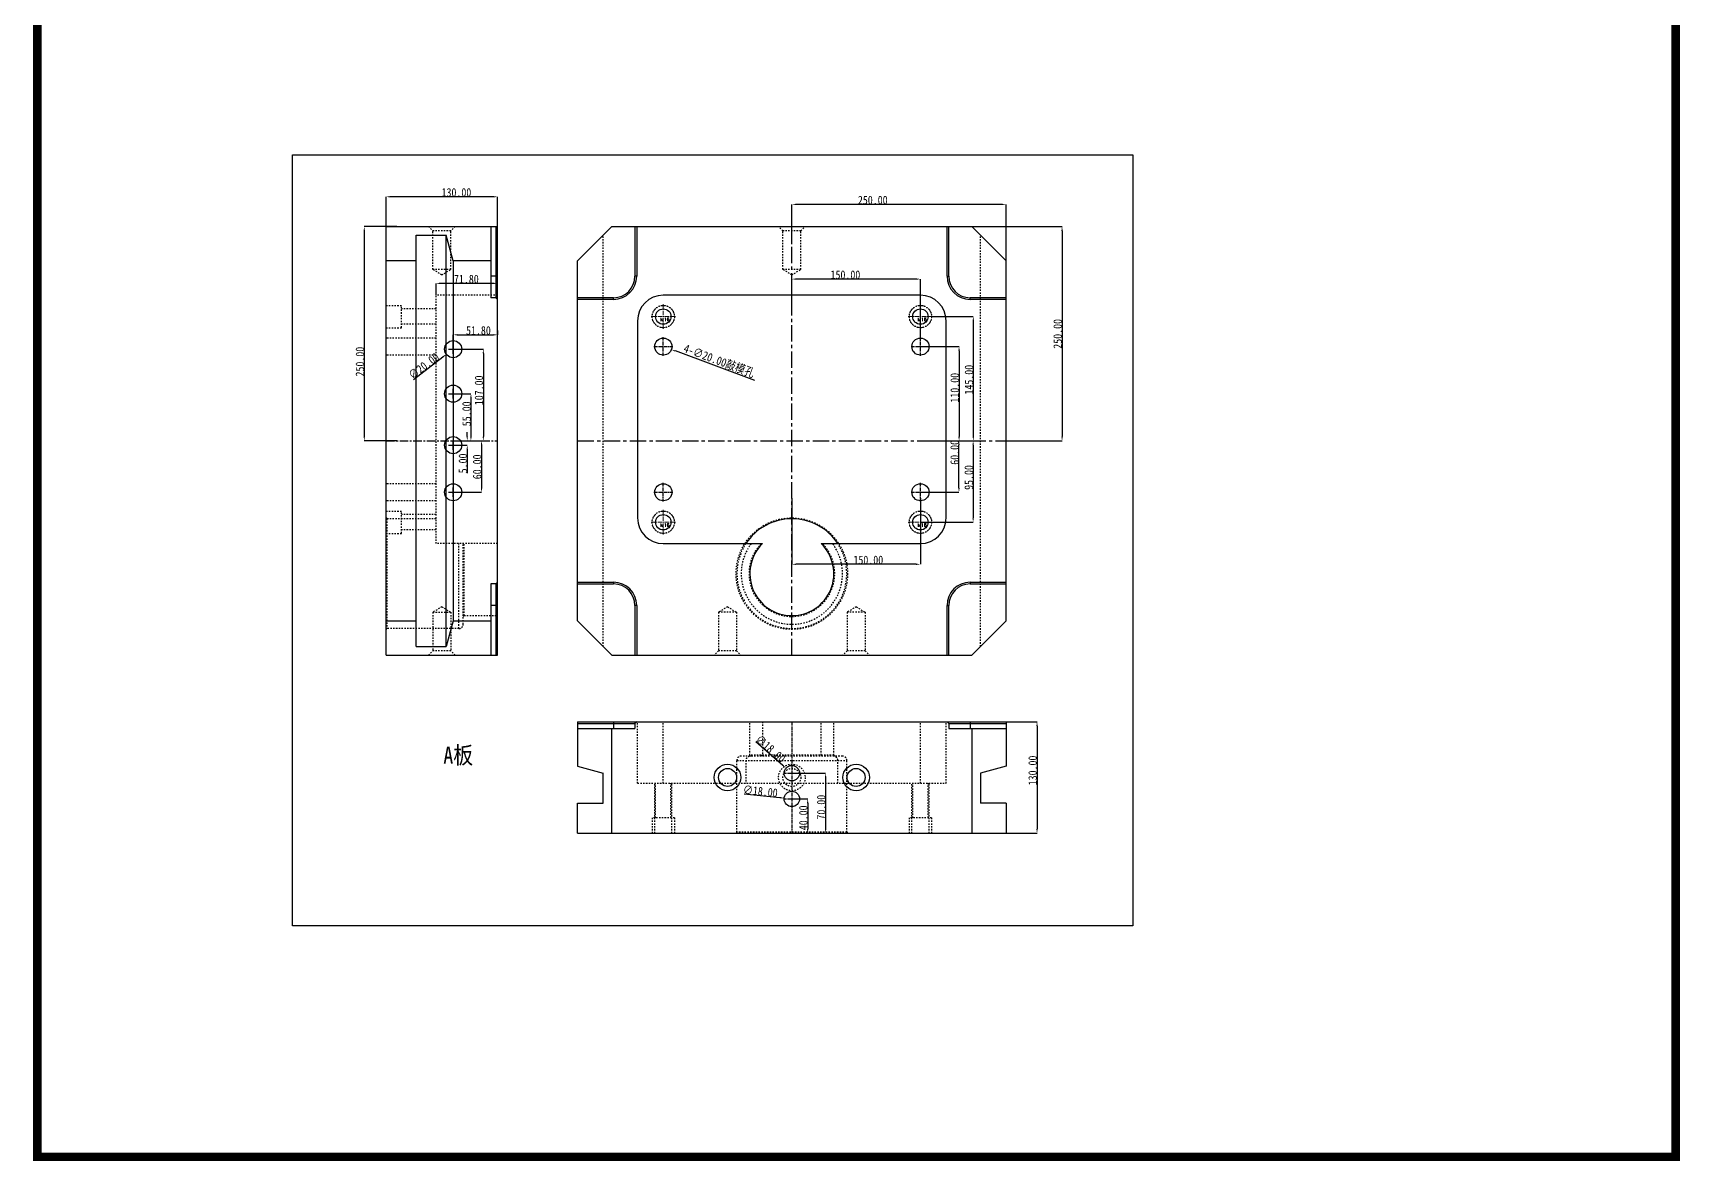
# Model space of a CAD drawing. Header units: millimetres. Extents: x 2667 to 4588, y -8940 to -2822.
# Drawn here: x 2667 to 4588, y -8940 to -7624 of the extents above; entities that cross this region are included whole.
import ezdxf

# ---------------------------------------------------------------- set-up
doc = ezdxf.new("R2010")
doc.units = ezdxf.units.MM
doc.header["$LTSCALE"] = 16.335
doc.header["$PDMODE"] = 3
doc.header["$PDSIZE"] = 8
doc.linetypes.add('CENTER', pattern=[0.6, 0.375, -0.075, 0.075, -0.075])
doc.linetypes.add('HIDDEN', pattern=[0.2, 0.1, -0.1])
doc.layers.get('0').update_dxf_attribs({"linetype": 'CONTINUOUS'})
doc.layers.get('Defpoints').update_dxf_attribs({"linetype": 'CONTINUOUS'})
doc.layers.add('DEFAULT_2', color=8, linetype='HIDDEN')
doc.layers.add('screw', color=33, linetype='CONTINUOUS', lineweight=13)
doc.styles.get("Standard").update_dxf_attribs({"font": 'txt', "width": 0.85})
doc.styles.add('TXT', font='txt.shx', dxfattribs={"bigfont": 'gbcbig.shx'})
doc.dimstyles.new('mold', dxfattribs={"dimtxt": 10, "dimasz": 5, "dimexe": 0, "dimexo": 0, "dimgap": 0, "dimtad": 1, "dimzin": 1, "dimdsep": 46, "dimtxsty": 'Standard', "dimcen": 0, "dimclrd": 4, "dimclre": 4, "dimclrt": 6, "dimazin": 0, "dimtfac": 1, "dimtofl": 0, "dimtmove": 0, "dimatfit": 3, "dimfxl": 0, "dimarcsym": 0})

# ---------------------------------------------------------------- blocks, each defined once
blk = doc.blocks.new('*D474')
at = {"color": 4, "linetype": 'Continuous', "lineweight": -2}
for p, q in [((3712.6, -8427.8), (3838.1, -8427.8)), ((3838.1, -8432.8), (3838.1, -8552.8)), ((3733.3, -8557.8), (3838.1, -8557.8))]:
    blk.add_line(p, q, dxfattribs=at)
at = {"color": 4}
for points in [[(3837.3, -8432.8), (3839, -8432.8), (3838.1, -8427.8)], [(3837.3, -8552.8), (3839, -8552.8), (3838.1, -8557.8)]]:
    blk.add_solid(points, dxfattribs=at)
at = {"layer": 'Defpoints', "color": 0}
for p in [(3712.6, -8427.8), (3733.3, -8557.8), (3838.1, -8557.8)]:
    blk.add_point(p, dxfattribs=at)
at = {"color": 6, "insert": (3833.1, -8484.6), "char_height": 10, "attachment_point": 5, "rotation": 90}
blk.add_mtext('130.00', dxfattribs=at)
blk = doc.blocks.new('*D475')
at = {"color": 4, "lineweight": -2}
blk.add_line((3510.1, -8451), (3541.6, -8478.6), dxfattribs=at)
at = {"color": 4}
blk.add_solid([(3542.1, -8478), (3541, -8479.2), (3545.3, -8481.9)], dxfattribs=at)
at = {"layer": 'Defpoints', "color": 0}
for p in [(3545.3, -8481.9), (3558.9, -8493.7)]:
    blk.add_point(p, dxfattribs=at)
at = {"color": 6, "insert": (3527.3, -8459.4), "char_height": 10, "attachment_point": 5, "rotation": 318.7905}
blk.add_mtext('∅18.00', dxfattribs=at)
blk = doc.blocks.new('*D476')
at = {"color": 4, "lineweight": -2}
blk.add_line((3496.6, -8512), (3538.2, -8516.3), dxfattribs=at)
at = {"color": 4}
blk.add_solid([(3538.3, -8515.5), (3538.1, -8517.2), (3543.2, -8516.9)], dxfattribs=at)
at = {"layer": 'Defpoints', "color": 0}
for p in [(3543.2, -8516.9), (3561.1, -8518.7)]:
    blk.add_point(p, dxfattribs=at)
at = {"color": 6, "insert": (3515.4, -8508.9), "char_height": 10, "attachment_point": 5, "rotation": 354.0104}
blk.add_mtext('∅18.00', dxfattribs=at)
blk = doc.blocks.new('*D477')
at = {"color": 4, "lineweight": -2}
for p, q in [((3552.1, -8517.8), (3570.6, -8517.8)), ((3570.6, -8522.8), (3570.6, -8552.8)), ((3556.8, -8557.8), (3570.6, -8557.8))]:
    blk.add_line(p, q, dxfattribs=at)
at = {"color": 4}
for points in [[(3569.7, -8522.8), (3571.4, -8522.8), (3570.6, -8517.8)], [(3569.7, -8552.8), (3571.4, -8552.8), (3570.6, -8557.8)]]:
    blk.add_solid(points, dxfattribs=at)
at = {"layer": 'Defpoints', "color": 0}
for p in [(3552.1, -8517.8), (3556.8, -8557.8), (3570.6, -8557.8)]:
    blk.add_point(p, dxfattribs=at)
at = {"color": 6, "insert": (3565.6, -8539.9), "char_height": 10, "attachment_point": 5, "rotation": 90}
blk.add_mtext('40.00', dxfattribs=at)
blk = doc.blocks.new('*D478')
at = {"color": 4, "lineweight": -2}
for p, q in [((3552.1, -8487.8), (3591.5, -8487.8)), ((3591.5, -8492.8), (3591.5, -8552.8)), ((3556.8, -8557.8), (3591.5, -8557.8))]:
    blk.add_line(p, q, dxfattribs=at)
at = {"color": 4}
for points in [[(3590.7, -8492.8), (3592.4, -8492.8), (3591.5, -8487.8)], [(3590.7, -8552.8), (3592.4, -8552.8), (3591.5, -8557.8)]]:
    blk.add_solid(points, dxfattribs=at)
at = {"layer": 'Defpoints', "color": 0}
for p in [(3552.1, -8487.8), (3556.8, -8557.8), (3591.5, -8557.8)]:
    blk.add_point(p, dxfattribs=at)
at = {"color": 6, "insert": (3586.5, -8527.5), "char_height": 10, "attachment_point": 5, "rotation": 90}
blk.add_mtext('70.00', dxfattribs=at)
blk = doc.blocks.new('*D479')
at = {"color": 4, "lineweight": -2}
blk.add_line((3508.8, -8029.5), (3416.2, -7995.1), dxfattribs=at)
at = {"color": 4}
blk.add_solid([(3416.5, -7994.4), (3415.9, -7995.9), (3411.5, -7993.4)], dxfattribs=at)
at = {"layer": 'Defpoints', "color": 0}
for p in [(3392.7, -7986.5), (3411.5, -7993.4)]:
    blk.add_point(p, dxfattribs=at)
at = {"color": 6, "insert": (3467.2, -8007), "char_height": 10, "attachment_point": 5, "rotation": 339.6554}
blk.add_mtext('4-∅20.00{\\fSimSun|b0|i0|c134|p2;敲模孔}', dxfattribs=at)
blk = doc.blocks.new('screw_m16_i')
at = {"layer": 'screw', "color": 1, "linetype": 'CENTER', "ltscale": 0.808571}
for p, q in [((-14.3, 0), (14.3, 0)), ((0, -14.3), (0, 14.3))]:
    blk.add_line(p, q, dxfattribs=at)
at = {"layer": 'screw', "color": 8, "linetype": 'HIDDEN', "ltscale": 0.808571}
blk.add_circle((0, 0), 13, dxfattribs=at)
at = {"layer": 'screw', "color": 33}
blk.add_circle((0, 0), 9, dxfattribs=at)
at = {"layer": 'screw', "color": 6, "style": 'TXT'}
blk.add_text('M16', height=3.9, dxfattribs=at).set_placement((-3.38, -5.2))
blk = doc.blocks.new('*D480')
at = {"color": 4, "linetype": 'Continuous', "lineweight": -2}
for p, q in [((3700.7, -7849.9), (3867.3, -7849.9)), ((3867.3, -7854.9), (3867.3, -8094.9)), ((3802.1, -8099.9), (3867.3, -8099.9))]:
    blk.add_line(p, q, dxfattribs=at)
at = {"color": 4}
for points in [[(3866.5, -7854.9), (3868.2, -7854.9), (3867.3, -7849.9)], [(3866.5, -8094.9), (3868.2, -8094.9), (3867.3, -8099.9)]]:
    blk.add_solid(points, dxfattribs=at)
at = {"layer": 'Defpoints', "color": 0}
for p in [(3700.7, -7849.9), (3802.1, -8099.9), (3867.3, -8099.9)]:
    blk.add_point(p, dxfattribs=at)
at = {"color": 6, "insert": (3862.3, -7975.1), "char_height": 10, "attachment_point": 5, "rotation": 90}
blk.add_mtext('250.00', dxfattribs=at)
blk = doc.blocks.new('*D481')
at = {"color": 4, "linetype": 'Continuous', "lineweight": -2}
for p, q in [((3702.1, -7989.9), (3747.2, -7989.9)), ((3747.2, -7994.9), (3747.2, -8094.9)), ((3702.1, -8099.9), (3747.2, -8099.9))]:
    blk.add_line(p, q, dxfattribs=at)
at = {"color": 4}
for points in [[(3746.3, -7994.9), (3748, -7994.9), (3747.2, -7989.9)], [(3746.3, -8094.9), (3748, -8094.9), (3747.2, -8099.9)]]:
    blk.add_solid(points, dxfattribs=at)
at = {"layer": 'Defpoints', "color": 0}
for p in [(3702.1, -7989.9), (3702.1, -8099.9), (3747.2, -8099.9)]:
    blk.add_point(p, dxfattribs=at)
at = {"color": 6, "insert": (3742.2, -8038), "char_height": 10, "attachment_point": 5, "rotation": 90}
blk.add_mtext('110.00', dxfattribs=at)
blk = doc.blocks.new('*D482')
at = {"color": 4, "linetype": 'Continuous', "lineweight": -2}
for p, q in [((3716.4, -7954.9), (3763.8, -7954.9)), ((3763.8, -7959.9), (3763.8, -8094.9)), ((3716.4, -8099.9), (3763.8, -8099.9))]:
    blk.add_line(p, q, dxfattribs=at)
at = {"color": 4}
for points in [[(3762.9, -7959.9), (3764.6, -7959.9), (3763.8, -7954.9)], [(3762.9, -8094.9), (3764.6, -8094.9), (3763.8, -8099.9)]]:
    blk.add_solid(points, dxfattribs=at)
at = {"layer": 'Defpoints', "color": 0}
for p in [(3716.4, -7954.9), (3716.4, -8099.9), (3763.8, -8099.9)]:
    blk.add_point(p, dxfattribs=at)
at = {"color": 6, "insert": (3758.8, -8028.6), "char_height": 10, "attachment_point": 5, "rotation": 90}
blk.add_mtext('145.00', dxfattribs=at)
blk = doc.blocks.new('*D483')
at = {"color": 4, "linetype": 'Continuous', "lineweight": -2}
for p, q in [((3552.1, -7941.8), (3552.1, -7911.2)), ((3697.1, -7911.2), (3557.1, -7911.2)), ((3702.1, -7983.6), (3702.1, -7911.2))]:
    blk.add_line(p, q, dxfattribs=at)
at = {"color": 4}
for points in [[(3557.1, -7910.3), (3557.1, -7912), (3552.1, -7911.2)], [(3697.1, -7910.3), (3697.1, -7912), (3702.1, -7911.2)]]:
    blk.add_solid(points, dxfattribs=at)
at = {"layer": 'Defpoints', "color": 0}
for p in [(3552.1, -7911.2), (3552.1, -7941.8), (3702.1, -7983.6)]:
    blk.add_point(p, dxfattribs=at)
at = {"color": 6, "insert": (3614.6, -7906.2), "char_height": 10, "attachment_point": 5}
blk.add_mtext('150.00', dxfattribs=at)
blk = doc.blocks.new('*D484')
at = {"color": 4, "linetype": 'Continuous', "lineweight": -2}
for p, q in [((3552.1, -7870.6), (3552.1, -7824)), ((3797.1, -7824), (3557.1, -7824)), ((3802.1, -7889.9), (3802.1, -7824))]:
    blk.add_line(p, q, dxfattribs=at)
at = {"color": 4}
for points in [[(3557.1, -7823.2), (3557.1, -7824.8), (3552.1, -7824)], [(3797.1, -7823.2), (3797.1, -7824.8), (3802.1, -7824)]]:
    blk.add_solid(points, dxfattribs=at)
at = {"layer": 'Defpoints', "color": 0}
for p in [(3552.1, -7824), (3552.1, -7870.6), (3802.1, -7889.9)]:
    blk.add_point(p, dxfattribs=at)
at = {"color": 6, "insert": (3646.5, -7819), "char_height": 10, "attachment_point": 5}
blk.add_mtext('250.00', dxfattribs=at)
blk = doc.blocks.new('*D485')
at = {"color": 4, "linetype": 'Continuous', "lineweight": -2}
for p, q in [((3702.1, -8099.9), (3747.1, -8099.9)), ((3747.1, -8154.9), (3747.1, -8104.9)), ((3702.1, -8159.9), (3747.1, -8159.9))]:
    blk.add_line(p, q, dxfattribs=at)
at = {"color": 4}
for points in [[(3746.2, -8104.9), (3747.9, -8104.9), (3747.1, -8099.9)], [(3746.2, -8154.9), (3747.9, -8154.9), (3747.1, -8159.9)]]:
    blk.add_solid(points, dxfattribs=at)
at = {"layer": 'Defpoints', "color": 0}
for p in [(3702.1, -8099.9), (3747.1, -8099.9), (3702.1, -8159.9)]:
    blk.add_point(p, dxfattribs=at)
at = {"color": 6, "insert": (3742.1, -8113.4), "char_height": 10, "attachment_point": 5, "rotation": 90}
blk.add_mtext('60.00', dxfattribs=at)
blk = doc.blocks.new('*D486')
at = {"color": 4, "linetype": 'Continuous', "lineweight": -2}
for p, q in [((3702.1, -8099.9), (3763.6, -8099.9)), ((3763.6, -8104.9), (3763.6, -8189.9)), ((3702.1, -8194.9), (3763.6, -8194.9))]:
    blk.add_line(p, q, dxfattribs=at)
at = {"color": 4}
for points in [[(3762.8, -8104.9), (3764.4, -8104.9), (3763.6, -8099.9)], [(3762.8, -8189.9), (3764.4, -8189.9), (3763.6, -8194.9)]]:
    blk.add_solid(points, dxfattribs=at)
at = {"layer": 'Defpoints', "color": 0}
for p in [(3702.1, -8099.9), (3702.1, -8194.9), (3763.6, -8194.9)]:
    blk.add_point(p, dxfattribs=at)
at = {"color": 6, "insert": (3758.6, -8142.7), "char_height": 10, "attachment_point": 5, "rotation": 90}
blk.add_mtext('95.00', dxfattribs=at)
blk = doc.blocks.new('*D487')
at = {"color": 4, "linetype": 'Continuous', "lineweight": -2}
for p, q in [((3552.1, -8166.9), (3552.1, -8244)), ((3702.1, -8166.9), (3702.1, -8244)), ((3697.1, -8244), (3557.1, -8244))]:
    blk.add_line(p, q, dxfattribs=at)
at = {"color": 4}
for points in [[(3557.1, -8243.2), (3557.1, -8244.8), (3552.1, -8244)], [(3697.1, -8243.2), (3697.1, -8244.8), (3702.1, -8244)]]:
    blk.add_solid(points, dxfattribs=at)
at = {"layer": 'Defpoints', "color": 0}
for p in [(3552.1, -8166.9), (3702.1, -8166.9), (3552.1, -8244)]:
    blk.add_point(p, dxfattribs=at)
at = {"color": 6, "insert": (3641.3, -8239), "char_height": 10, "attachment_point": 5}
blk.add_mtext('150.00', dxfattribs=at)
blk = doc.blocks.new('*D489')
at = {"color": 4, "lineweight": -2}
blk.add_line((3110.6, -8028.2), (3145, -8002), dxfattribs=at)
at = {"color": 4}
blk.add_solid([(3144.5, -8001.3), (3145.5, -8002.7), (3149, -7999)], dxfattribs=at)
at = {"layer": 'Defpoints', "color": 0}
for p in [(3164.9, -7986.9), (3149, -7999)]:
    blk.add_point(p, dxfattribs=at)
at = {"color": 6, "insert": (3122.8, -8012.6), "char_height": 10, "attachment_point": 5, "rotation": 37.2338}
blk.add_mtext('∅20.00', dxfattribs=at)
blk = doc.blocks.new('*D488')
at = {"color": 4, "lineweight": -2}
for p, q in [((3208.8, -7971.1), (3208.8, -7976.2)), ((3157, -7989.3), (3157, -7976.2)), ((3162, -7976.2), (3203.8, -7976.2))]:
    blk.add_line(p, q, dxfattribs=at)
at = {"color": 4}
for points in [[(3162, -7975.4), (3162, -7977.1), (3157, -7976.2)], [(3203.8, -7975.4), (3203.8, -7977.1), (3208.8, -7976.2)]]:
    blk.add_solid(points, dxfattribs=at)
at = {"layer": 'Defpoints', "color": 0}
for p in [(3208.8, -7971.1), (3157, -7989.3), (3208.8, -7976.2)]:
    blk.add_point(p, dxfattribs=at)
at = {"color": 6, "insert": (3186.5, -7971.2), "char_height": 10, "attachment_point": 5}
blk.add_mtext('51.80', dxfattribs=at)
blk = doc.blocks.new('*D490')
at = {"color": 4, "linetype": 'Continuous', "lineweight": -2}
for p, q in [((3137, -7929.9), (3137, -7916.2)), ((3203.8, -7916.2), (3142, -7916.2)), ((3208.8, -7944), (3208.8, -7916.2))]:
    blk.add_line(p, q, dxfattribs=at)
at = {"color": 4}
for points in [[(3142, -7915.3), (3142, -7917), (3137, -7916.2)], [(3203.8, -7915.3), (3203.8, -7917), (3208.8, -7916.2)]]:
    blk.add_solid(points, dxfattribs=at)
at = {"layer": 'Defpoints', "color": 0}
for p in [(3137, -7916.2), (3137, -7929.9), (3208.8, -7944)]:
    blk.add_point(p, dxfattribs=at)
at = {"color": 6, "insert": (3172.4, -7911.2), "char_height": 10, "attachment_point": 5}
blk.add_mtext('71.80', dxfattribs=at)
blk = doc.blocks.new('*D491')
at = {"color": 4, "linetype": 'Continuous', "lineweight": -2}
for p, q in [((3078.8, -7849.9), (3078.8, -7815.1)), ((3203.8, -7815.1), (3083.8, -7815.1)), ((3208.8, -7849.9), (3208.8, -7815.1))]:
    blk.add_line(p, q, dxfattribs=at)
at = {"color": 4}
for points in [[(3083.8, -7814.3), (3083.8, -7816), (3078.8, -7815.1)], [(3203.8, -7814.3), (3203.8, -7816), (3208.8, -7815.1)]]:
    blk.add_solid(points, dxfattribs=at)
at = {"layer": 'Defpoints', "color": 0}
for p in [(3078.8, -7815.1), (3078.8, -7849.9), (3208.8, -7849.9)]:
    blk.add_point(p, dxfattribs=at)
at = {"color": 6, "insert": (3160.8, -7810.1), "char_height": 10, "attachment_point": 5}
blk.add_mtext('130.00', dxfattribs=at)
blk = doc.blocks.new('*D492')
at = {"color": 4, "linetype": 'Continuous', "lineweight": -2}
for p, q in [((3091.4, -7849.9), (3053.3, -7849.9)), ((3053.3, -7854.9), (3053.3, -8094.9)), ((3091.4, -8099.9), (3053.3, -8099.9))]:
    blk.add_line(p, q, dxfattribs=at)
at = {"color": 4}
for points in [[(3052.5, -7854.9), (3054.1, -7854.9), (3053.3, -7849.9)], [(3052.5, -8094.9), (3054.1, -8094.9), (3053.3, -8099.9)]]:
    blk.add_solid(points, dxfattribs=at)
at = {"layer": 'Defpoints', "color": 0}
for p in [(3091.4, -7849.9), (3053.3, -8099.9), (3091.4, -8099.9)]:
    blk.add_point(p, dxfattribs=at)
at = {"color": 6, "insert": (3048.3, -8007.5), "char_height": 10, "attachment_point": 5, "rotation": 90}
blk.add_mtext('250.00', dxfattribs=at)
blk = doc.blocks.new('*D493')
at = {"color": 4, "linetype": 'Continuous', "lineweight": -2}
for p, q in [((3162.5, -8044.9), (3177.7, -8044.9)), ((3177.7, -8049.9), (3177.7, -8094.9)), ((3173.1, -8099.9), (3177.7, -8099.9))]:
    blk.add_line(p, q, dxfattribs=at)
at = {"color": 4}
for points in [[(3176.9, -8049.9), (3178.6, -8049.9), (3177.7, -8044.9)], [(3176.9, -8094.9), (3178.6, -8094.9), (3177.7, -8099.9)]]:
    blk.add_solid(points, dxfattribs=at)
at = {"layer": 'Defpoints', "color": 0}
for p in [(3162.5, -8044.9), (3173.1, -8099.9), (3177.7, -8099.9)]:
    blk.add_point(p, dxfattribs=at)
at = {"color": 6, "insert": (3172.7, -8068.4), "char_height": 10, "attachment_point": 5, "rotation": 90}
blk.add_mtext('55.00', dxfattribs=at)
blk = doc.blocks.new('*D494')
at = {"color": 4, "linetype": 'Continuous', "lineweight": -2}
for p, q in [((3162.5, -7992.9), (3192.2, -7992.9)), ((3192.2, -7997.9), (3192.2, -8094.9)), ((3173.1, -8099.9), (3192.2, -8099.9))]:
    blk.add_line(p, q, dxfattribs=at)
at = {"color": 4}
for points in [[(3191.3, -7997.9), (3193, -7997.9), (3192.2, -7992.9)], [(3191.3, -8094.9), (3193, -8094.9), (3192.2, -8099.9)]]:
    blk.add_solid(points, dxfattribs=at)
at = {"layer": 'Defpoints', "color": 0}
for p in [(3162.5, -7992.9), (3173.1, -8099.9), (3192.2, -8099.9)]:
    blk.add_point(p, dxfattribs=at)
at = {"color": 6, "insert": (3187.2, -8041), "char_height": 10, "attachment_point": 5, "rotation": 90}
blk.add_mtext('107.00', dxfattribs=at)
blk = doc.blocks.new('*D495')
at = {"color": 4, "linetype": 'Continuous', "lineweight": -2}
for p, q in [((3162.5, -8099.9), (3173.4, -8099.9)), ((3162.5, -8104.9), (3173.4, -8104.9)), ((3173.4, -8094.9), (3173.4, -8089.9)), ((3173.4, -8109.9), (3173.4, -8137.6))]:
    blk.add_line(p, q, dxfattribs=at)
at = {"color": 4}
for points in [[(3172.6, -8094.9), (3174.2, -8094.9), (3173.4, -8099.9)], [(3172.6, -8109.9), (3174.2, -8109.9), (3173.4, -8104.9)]]:
    blk.add_solid(points, dxfattribs=at)
at = {"layer": 'Defpoints', "color": 0}
for p in [(3162.5, -8099.9), (3162.5, -8104.9), (3173.4, -8099.9)]:
    blk.add_point(p, dxfattribs=at)
at = {"color": 6, "insert": (3168.4, -8126.3), "char_height": 10, "attachment_point": 5, "rotation": 90}
blk.add_mtext('5.00', dxfattribs=at)
blk = doc.blocks.new('*D496')
at = {"color": 4, "linetype": 'Continuous', "lineweight": -2}
for p, q in [((3162.5, -8099.9), (3190.1, -8099.9)), ((3190.1, -8104.9), (3190.1, -8154.9)), ((3160.1, -8159.9), (3190.1, -8159.9))]:
    blk.add_line(p, q, dxfattribs=at)
at = {"color": 4}
for points in [[(3189.3, -8104.9), (3191, -8104.9), (3190.1, -8099.9)], [(3189.3, -8154.9), (3191, -8154.9), (3190.1, -8159.9)]]:
    blk.add_solid(points, dxfattribs=at)
at = {"layer": 'Defpoints', "color": 0}
for p in [(3162.5, -8099.9), (3160.1, -8159.9), (3190.1, -8159.9)]:
    blk.add_point(p, dxfattribs=at)
at = {"color": 6, "insert": (3185.1, -8130.3), "char_height": 10, "attachment_point": 5, "rotation": 90}
blk.add_mtext('60.00', dxfattribs=at)

msp = doc.modelspace()

# ---------------------------------------------------------------- linework, layer by layer
at = {"color": 7, "linetype": 'Continuous'}
for p, q in [((3078.784, -8349.933), (3078.784, -7849.933)), ((3078.784, -7849.933), (3208.784, -7849.933)), ((3200.784, -7849.933), (3200.784, -7932.933)), ((3206.784, -7849.933), (3206.784, -7932.933)), ((3208.784, -8349.933), (3208.784, -7849.933)), ((3342.117, -7849.933), (3302.117, -7889.933)), ((3342.117, -7849.933), (3762.117, -7849.933)), ((3369.117, -7849.933), (3369.117, -7907.933)), ((3371.117, -7849.933), (3371.117, -7907.933)), ((3733.117, -7907.933), (3733.117, -7849.933)), ((3735.117, -7907.933), (3735.117, -7849.933)), ((3802.117, -7889.933), (3762.117, -7849.933)), ((3113.784, -8339.933), (3113.784, -7859.933)), ((3113.784, -7859.933), (3148.786, -7859.933)), ((3148.786, -8339.933), (3148.786, -7859.933)), ((3156.824, -7889.933), (3148.786, -7859.933)), ((3113.784, -7889.933), (3078.784, -7889.933)), ((3156.824, -7889.933), (3156.824, -8309.933)), ((3200.784, -7889.933), (3156.824, -7889.933)), ((3302.117, -8309.933), (3302.117, -7889.933)), ((3802.117, -8309.933), (3802.117, -7889.933)), ((3208.784, -7907.933), (3200.784, -7907.933)), ((3371.117, -7907.933), (3369.117, -7907.933)), ((3733.117, -7907.933), (3735.117, -7907.933)), ((3206.784, -7932.933), (3200.784, -7932.933)), ((3208.784, -7934.933), (3206.784, -7932.933)), ((3344.117, -7932.933), (3302.117, -7932.933)), ((3344.117, -7934.933), (3302.117, -7934.933)), ((3344.117, -7934.933), (3344.117, -7932.933)), ((3702.117, -7929.933), (3402.117, -7929.933)), ((3802.117, -7932.933), (3760.117, -7932.933)), ((3760.117, -7934.933), (3760.117, -7932.933)), ((3802.117, -7934.933), (3760.117, -7934.933)), ((3372.117, -7959.933), (3372.117, -8189.933)), ((3732.117, -8189.933), (3732.117, -7959.933)), ((3402.117, -8219.933), (3517.825, -8219.933)), ((3586.41, -8219.933), (3702.117, -8219.933)), ((3206.784, -8266.933), (3200.784, -8266.933)), ((3200.784, -8266.933), (3200.784, -8349.933)), ((3206.784, -8266.933), (3208.784, -8264.933)), ((3206.784, -8266.933), (3206.784, -8349.933)), ((3302.117, -8264.933), (3344.117, -8264.933)), ((3302.117, -8266.933), (3344.117, -8266.933)), ((3344.117, -8264.933), (3344.117, -8266.933)), ((3760.117, -8264.933), (3802.117, -8264.933)), ((3760.117, -8264.933), (3760.117, -8266.933)), ((3760.117, -8266.933), (3802.117, -8266.933)), ((3208.784, -8291.933), (3200.784, -8291.933)), ((3369.117, -8291.933), (3369.117, -8349.933)), ((3371.117, -8291.933), (3369.117, -8291.933)), ((3371.117, -8291.933), (3371.117, -8349.933)), ((3733.117, -8291.933), (3735.117, -8291.933)), ((3733.117, -8349.933), (3733.117, -8291.933)), ((3735.117, -8349.933), (3735.117, -8291.933)), ((3078.784, -8309.933), (3113.784, -8309.933)), ((3156.824, -8309.933), (3148.786, -8339.933)), ((3156.824, -8309.933), (3200.784, -8309.933)), ((3302.117, -8309.933), (3342.117, -8349.933)), ((3762.117, -8349.933), (3802.117, -8309.933)), ((3078.784, -8349.933), (3208.784, -8349.933)), ((3113.784, -8339.933), (3148.786, -8339.933)), ((3342.117, -8349.933), (3762.117, -8349.933)), ((3302.117, -8427.806), (3302.117, -8479.766)), ((3302.117, -8427.806), (3802.117, -8427.806)), ((3302.117, -8429.806), (3369.117, -8429.806)), ((3344.117, -8427.806), (3344.117, -8435.806)), ((3371.117, -8427.806), (3369.117, -8429.806)), ((3369.117, -8429.806), (3369.117, -8435.806)), ((3735.117, -8429.806), (3733.117, -8427.806)), ((3735.117, -8429.806), (3802.117, -8429.806)), ((3735.117, -8429.806), (3735.117, -8435.806)), ((3760.117, -8427.806), (3760.117, -8435.806)), ((3802.117, -8427.806), (3802.117, -8479.766)), ((3302.117, -8435.806), (3369.117, -8435.806)), ((3342.117, -8557.806), (3342.117, -8435.806)), ((3735.117, -8435.806), (3802.117, -8435.806)), ((3762.117, -8435.806), (3762.117, -8557.806)), ((3302.117, -8479.766), (3332.117, -8487.805)), ((3332.117, -8522.806), (3332.117, -8487.805)), ((3802.117, -8479.766), (3772.117, -8487.805)), ((3772.117, -8487.805), (3772.117, -8522.806)), ((3302.117, -8557.806), (3302.117, -8522.806)), ((3302.117, -8522.806), (3332.117, -8522.806)), ((3802.117, -8522.806), (3772.117, -8522.806)), ((3802.117, -8522.806), (3802.117, -8557.806)), ((3302.117, -8557.806), (3802.117, -8557.806))]:
    msp.add_line(p, q, dxfattribs=at)
at = {"color": 1, "linetype": 'CENTER', "ltscale": 3.109887}
for p, q in [((3552.117, -8349.933), (3552.117, -7849.933)), ((3302.117, -8099.933), (3802.117, -8099.933))]:
    msp.add_line(p, q, dxfattribs=at)
at = {"color": 1, "linetype": 'CENTER', "ltscale": 0.310989}
for p, q in [((3151.484, -7992.933), (3162.484, -7992.933)), ((3156.984, -7998.433), (3156.984, -7987.433)), ((3151.484, -8044.933), (3162.484, -8044.933)), ((3156.984, -8050.433), (3156.984, -8039.433)), ((3151.484, -8104.933), (3162.484, -8104.933)), ((3156.984, -8110.433), (3156.984, -8099.433)), ((3151.484, -8159.933), (3162.484, -8159.933)), ((3156.984, -8165.433), (3156.984, -8154.433))]:
    msp.add_line(p, q, dxfattribs=at)
at = {"color": 1, "linetype": 'CENTER', "ltscale": 0.621977}
for p, q in [((3391.117, -7989.933), (3413.117, -7989.933)), ((3402.117, -8000.933), (3402.117, -7978.933)), ((3691.117, -7989.933), (3713.117, -7989.933)), ((3702.117, -8000.933), (3702.117, -7978.933)), ((3391.117, -8159.933), (3413.117, -8159.933)), ((3402.117, -8170.933), (3402.117, -8148.933)), ((3691.117, -8159.933), (3713.117, -8159.933)), ((3702.117, -8170.933), (3702.117, -8148.933))]:
    msp.add_line(p, q, dxfattribs=at)
at = {"color": 1, "linetype": 'CENTER', "ltscale": 1.617141}
msp.add_line((3078.784, -8099.933), (3208.784, -8099.933), dxfattribs=at)
at = {"color": 1, "linetype": 'CENTER', "ltscale": 0.646378}
msp.add_line((3552.117, -8427.806), (3552.117, -8557.806), dxfattribs=at)
at = {"color": 1, "linetype": 'CENTER', "ltscale": 0.55978}
for p, q in [((3542.217, -8487.806), (3562.017, -8487.806)), ((3542.217, -8517.806), (3562.017, -8517.806))]:
    msp.add_line(p, q, dxfattribs=at)
at = {"const_width": 10}
msp.add_lwpolyline([(2671.774, -2826.535), (4583.285, -2826.535), (4583.285, -8935.467), (2671.774, -8935.467)], close=True, dxfattribs=at)
msp.add_lwpolyline([(2969.653, -7766.146), (3950.03, -7766.146), (3950.03, -8666), (2969.653, -8666)], close=True)
at = {"color": 7, "linetype": 'Continuous'}
for centre, radius in [((3402.117, -7954.933), 9), ((3702.117, -7954.933), 9), ((3402.117, -7989.933), 10), ((3702.117, -7989.933), 10), ((3402.117, -8159.933), 10), ((3702.117, -8159.933), 10), ((3402.117, -8194.933), 9), ((3702.117, -8194.933), 9), ((3477.117, -8492.806), 15.5), ((3477.117, -8492.806), 10.5), ((3552.117, -8487.806), 9), ((3627.117, -8492.806), 15.5), ((3627.117, -8492.806), 10.5), ((3552.117, -8517.806), 9)]:
    msp.add_circle(centre, radius, dxfattribs=at)
for centre in [(3156.984, -7992.933), (3156.984, -8044.933), (3156.984, -8104.933), (3156.984, -8159.933)]:
    msp.add_circle(centre, 10)
for centre, radius, start, end in [((3344.117, -7907.933), 27, 270, 0), ((3344.117, -7907.933), 25, 270, 0), ((3760.117, -7907.933), 27, 180, 270), ((3760.117, -7907.933), 25, 180, 270), ((3402.117, -7959.933), 30, 90, 180), ((3702.117, -7959.933), 30, 0, 90), ((3402.117, -8189.933), 30, 180, 270), ((3552.117, -8254.933), 64.05, 33.123677, 146.876323), ((3702.117, -8189.933), 30, 270, 0), ((3552.117, -8254.933), 49, 134.415309, 45.584691), ((3344.117, -8291.933), 27, 0, 90), ((3344.117, -8291.933), 25, 0, 90), ((3760.117, -8291.933), 27, 90, 180), ((3760.117, -8291.933), 25, 90, 180)]:
    msp.add_arc(centre, radius, start, end, dxfattribs=at)
at = {"layer": 'DEFAULT_2', "color": 8, "linetype": 'HIDDEN'}
for p, q in [((3128.284, -7849.933), (3133.284, -7854.933)), ((3133.284, -7899.933), (3133.284, -7854.933)), ((3154.284, -7854.933), (3133.284, -7854.933)), ((3159.284, -7849.933), (3154.284, -7854.933)), ((3154.284, -7899.933), (3154.284, -7854.933)), ((3541.617, -7854.933), (3536.617, -7849.933)), ((3541.617, -7899.933), (3541.617, -7854.933)), ((3562.617, -7854.933), (3541.617, -7854.933)), ((3562.617, -7854.933), (3567.617, -7849.933)), ((3562.617, -7899.933), (3562.617, -7854.933)), ((3332.117, -8339.933), (3332.117, -7859.933)), ((3772.117, -8339.933), (3772.117, -7859.933)), ((3143.784, -7906.242), (3133.284, -7899.933)), ((3154.284, -7899.933), (3133.284, -7899.933)), ((3143.784, -7906.242), (3154.284, -7899.933)), ((3552.117, -7906.242), (3541.617, -7899.933)), ((3562.617, -7899.933), (3541.617, -7899.933)), ((3552.117, -7906.242), (3562.617, -7899.933)), ((3136.984, -8219.933), (3136.984, -7929.933)), ((3208.784, -7929.933), (3136.984, -7929.933)), ((3078.784, -7941.933), (3096.784, -7941.933)), ((3096.784, -7967.933), (3096.784, -7941.933)), ((3136.984, -7945.933), (3096.784, -7945.933)), ((3078.784, -7967.933), (3096.784, -7967.933)), ((3136.984, -7963.933), (3096.784, -7963.933)), ((3136.984, -7979.933), (3078.784, -7979.933)), ((3136.984, -7999.933), (3078.784, -7999.933)), ((3136.984, -8149.933), (3078.784, -8149.933)), ((3136.984, -8169.933), (3078.784, -8169.933)), ((3078.784, -8181.933), (3096.784, -8181.933)), ((3096.784, -8207.933), (3096.784, -8181.933)), ((3078.784, -8189.883), (3079.784, -8190.883)), ((3079.784, -8190.883), (3079.784, -8318.983)), ((3136.984, -8190.883), (3079.784, -8190.883)), ((3136.984, -8185.933), (3096.784, -8185.933)), ((3136.984, -8203.933), (3096.784, -8203.933)), ((3078.784, -8207.933), (3096.784, -8207.933)), ((3208.784, -8219.933), (3136.984, -8219.933)), ((3163.784, -8318.983), (3163.784, -8219.933)), ((3168.784, -8313.981), (3168.784, -8219.933)), ((3169.784, -8303.933), (3169.784, -8219.933)), ((3143.784, -8293.624), (3133.284, -8299.933)), ((3133.284, -8299.933), (3154.284, -8299.933)), ((3133.284, -8299.933), (3133.284, -8344.933)), ((3143.784, -8293.624), (3154.284, -8299.933)), ((3154.284, -8299.933), (3154.284, -8344.933)), ((3477.117, -8293.624), (3466.617, -8299.933)), ((3487.617, -8299.933), (3466.617, -8299.933)), ((3466.617, -8299.933), (3466.617, -8344.933)), ((3477.117, -8293.624), (3487.617, -8299.933)), ((3487.617, -8299.933), (3487.617, -8344.933)), ((3627.117, -8293.624), (3616.617, -8299.933)), ((3637.617, -8299.933), (3616.617, -8299.933)), ((3616.617, -8299.933), (3616.617, -8344.933)), ((3627.117, -8293.624), (3637.617, -8299.933)), ((3637.617, -8299.933), (3637.617, -8344.933)), ((3078.784, -8319.983), (3079.784, -8318.983)), ((3163.784, -8318.983), (3079.784, -8318.983)), ((3169.784, -8303.933), (3168.784, -8304.933)), ((3169.784, -8303.933), (3208.784, -8303.933)), ((3128.284, -8349.933), (3133.284, -8344.933)), ((3154.284, -8344.933), (3133.284, -8344.933)), ((3159.284, -8349.933), (3154.284, -8344.933)), ((3466.617, -8344.933), (3461.617, -8349.933)), ((3487.617, -8344.933), (3466.617, -8344.933)), ((3487.617, -8344.933), (3492.617, -8349.933)), ((3616.617, -8344.933), (3611.617, -8349.933)), ((3637.617, -8344.933), (3616.617, -8344.933)), ((3637.617, -8344.933), (3642.617, -8349.933)), ((3372.117, -8499.606), (3372.117, -8427.806)), ((3402.117, -8499.606), (3402.117, -8427.806)), ((3503.117, -8466.806), (3503.117, -8427.806)), ((3517.825, -8427.806), (3517.825, -8466.806)), ((3586.41, -8466.806), (3586.41, -8427.806)), ((3601.117, -8466.806), (3601.117, -8427.806)), ((3702.117, -8499.606), (3702.117, -8427.806)), ((3732.117, -8499.606), (3732.117, -8427.806)), ((3488.067, -8556.806), (3488.067, -8472.806)), ((3488.067, -8472.806), (3616.167, -8472.806)), ((3611.166, -8467.806), (3493.069, -8467.806)), ((3498.476, -8472.806), (3498.476, -8499.606)), ((3503.117, -8466.806), (3502.117, -8467.806)), ((3601.117, -8466.806), (3503.117, -8466.806)), ((3601.117, -8466.806), (3602.117, -8467.806)), ((3605.759, -8499.606), (3605.759, -8472.806)), ((3616.167, -8556.806), (3616.167, -8472.806)), ((3372.117, -8499.606), (3732.117, -8499.606)), ((3392.117, -8557.806), (3392.117, -8499.606)), ((3393.117, -8539.806), (3393.117, -8499.606)), ((3411.117, -8539.806), (3411.117, -8499.606)), ((3412.117, -8557.806), (3412.117, -8499.606)), ((3692.117, -8557.806), (3692.117, -8499.606)), ((3693.117, -8539.806), (3693.117, -8499.606)), ((3711.117, -8539.806), (3711.117, -8499.606)), ((3712.117, -8557.806), (3712.117, -8499.606)), ((3389.117, -8539.806), (3389.117, -8557.806)), ((3415.117, -8539.806), (3389.117, -8539.806)), ((3415.117, -8539.806), (3415.117, -8557.806)), ((3715.117, -8539.806), (3689.117, -8539.806)), ((3689.117, -8539.806), (3689.117, -8557.806)), ((3715.117, -8539.806), (3715.117, -8557.806)), ((3488.067, -8556.806), (3487.067, -8557.806)), ((3616.167, -8556.806), (3488.067, -8556.806)), ((3616.167, -8556.806), (3617.167, -8557.806))]:
    msp.add_line(p, q, dxfattribs=at)
for centre, radius in [((3402.117, -7954.933), 13), ((3702.117, -7954.933), 13), ((3402.117, -8194.933), 13), ((3702.117, -8194.933), 13), ((3552.117, -8254.933), 65.05), ((3552.117, -8492.806), 15.5), ((3552.117, -8492.806), 10.5)]:
    msp.add_circle(centre, radius, dxfattribs=at)
for centre, radius, start, end in [((3552.117, -8254.933), 64.05, 146.876323, 33.123677), ((3552.117, -8254.933), 59.05, 143.649874, 36.350126), ((3552.117, -8254.933), 50, 135.572603, 44.427384), ((3163.784, -8313.983), 5, 270, 0), ((3493.067, -8472.806), 5, 90, 180), ((3622.095, -8615.774), 181.834, 124.990117, 125.535905), ((3482.14, -8615.774), 181.834, 54.464094, 55.009883), ((3611.167, -8472.806), 5, 0, 90)]:
    msp.add_arc(centre, radius, start, end, dxfattribs=at)
for points, knots in [([(3502.523, -8468.086), (3501.99, -8468.239), (3500.955, -8468.672), (3499.633, -8469.718), (3498.704, -8471.135), (3498.476, -8472.253), (3498.476, -8472.806)], [0, 0, 0, 0, 0.25025055, 0.50037356, 0.75029599, 1, 1, 1, 1]), ([(3605.759, -8472.806), (3605.759, -8472.253), (3605.531, -8471.135), (3604.602, -8469.718), (3603.28, -8468.672), (3602.244, -8468.239), (3601.711, -8468.086)], [0, 0, 0, 0, 0.24970401, 0.49962644, 0.74974945, 1, 1, 1, 1])]:
    msp.add_open_spline(points, degree=3, knots=knots, dxfattribs=at)
for points in [[(3504.558, -8467.806), (3503.873, -8467.806), (3503.182, -8467.898), (3502.523, -8468.086)], [(3601.711, -8468.086), (3601.053, -8467.898), (3600.361, -8467.806), (3599.677, -8467.806)]]:
    msp.add_open_spline(points, degree=3, dxfattribs=at)

# ---------------------------------------------------------------- block references
at = {"layer": 'screw'}
for p in [(3402.117, -7954.933), (3702.117, -7954.933), (3402.117, -8194.933), (3702.117, -8194.933)]:
    msp.add_blockref('screw_m16_i', p, dxfattribs=at)

# ---------------------------------------------------------------- texts
at = {"insert": (3145.526, -8456.787), "char_height": 20, "width": 72.44115, "attachment_point": 1}
msp.add_mtext('{\\fSimSun|b0|i0|c134|p2;A板}', dxfattribs=at)

# ---------------------------------------------------------------- dimensions: what is measured, and where the dimension line sits
for base, p1, p2, picture, middle in [((3078.784, -7815.14), (3208.784, -7849.933), (3078.784, -7849.933), '*D491', (3160.837, -7815.14)), ((3552.117, -7824.016), (3802.117, -7889.933), (3552.117, -7870.589), '*D484', (3646.515, -7824.016)), ((3136.984, -7916.167), (3208.784, -7944.015), (3136.984, -7929.933), '*D490', (3172.388, -7916.167)), ((3552.117, -7911.175), (3702.117, -7983.613), (3552.117, -7941.781), '*D483', (3614.55, -7911.175)), ((3208.784, -7976.236), (3156.984, -7989.288), (3208.784, -7971.111), '*D488', (3186.457, -7976.236)), ((3552.117, -8243.996), (3702.117, -8166.92), (3552.117, -8166.92), '*D487', (3641.304, -8243.996))]:
    dim = msp.add_linear_dim(base=base, p1=p1, p2=p2, dimstyle='mold')
    dim.commit()
    dim.dimension.update_dxf_attribs({"geometry": picture, "text_midpoint": middle, "dimtype": 160})
for base, p1, p2, picture, middle in [((3053.301, -8099.933), (3091.386, -7849.933), (3091.386, -8099.933), '*D492', (3053.301, -8007.452)), ((3867.344, -8099.933), (3700.707, -7849.933), (3802.117, -8099.933), '*D480', (3867.344, -7975.128)), ((3763.777, -8099.933), (3716.417, -7954.933), (3716.417, -8099.933), '*D482', (3763.777, -8028.57)), ((3192.156, -8099.933), (3162.484, -7992.933), (3173.104, -8099.933), '*D494', (3192.156, -8041.027)), ((3747.165, -8099.933), (3702.117, -7989.933), (3702.117, -8099.933), '*D481', (3747.165, -8037.966)), ((3177.745, -8099.933), (3162.484, -8044.933), (3173.104, -8099.933), '*D493', (3177.745, -8068.359)), ((3190.126, -8159.933), (3162.484, -8099.933), (3160.058, -8159.933), '*D496', (3190.126, -8130.327)), ((3173.409, -8099.933), (3162.484, -8104.933), (3162.484, -8099.933), '*D495', (3173.409, -8126.266)), ((3747.069, -8099.933), (3702.117, -8159.933), (3702.117, -8099.933), '*D485', (3747.069, -8113.353)), ((3763.614, -8194.933), (3702.117, -8099.933), (3702.117, -8194.933), '*D486', (3763.614, -8142.74)), ((3838.149, -8557.806), (3712.577, -8427.806), (3733.268, -8557.806), '*D474', (3838.149, -8484.554)), ((3591.548, -8557.806), (3552.117, -8487.806), (3556.785, -8557.806), '*D478', (3591.548, -8527.498)), ((3570.579, -8557.806), (3552.117, -8517.806), (3556.785, -8557.806), '*D477', (3570.579, -8539.899))]:
    dim = msp.add_linear_dim(base=base, p1=p1, p2=p2, angle=90, dimstyle='mold')
    dim.commit()
    dim.dimension.update_dxf_attribs({"geometry": picture, "text_midpoint": middle, "dimtype": 160})
for p1, p2, picture, middle in [((3164.946, -7986.882), (3149.022, -7998.984), '*D489', (3125.834, -8016.606)), ((3558.888, -8493.735), (3545.347, -8481.877), '*D475', (3527.263, -8459.394)), ((3561.068, -8518.745), (3543.167, -8516.867), '*D476', (3515.427, -8508.929))]:
    dim = msp.add_diameter_dim_2p(p1=p1, p2=p2, dimstyle='mold')
    dim.commit()
    dim.dimension.update_dxf_attribs({"geometry": picture, "text_midpoint": middle})
dim = msp.add_diameter_dim_2p(p1=(3392.741, -7986.456), p2=(3411.494, -7993.409), text='4-<>{\\fSimSun|b0|i0|c134|p2;敲模孔}', dimstyle='mold')
dim.commit()
dim.dimension.update_dxf_attribs({"geometry": '*D479', "text_midpoint": (3467.157, -8006.998)})

doc.saveas('drawing.dxf')
